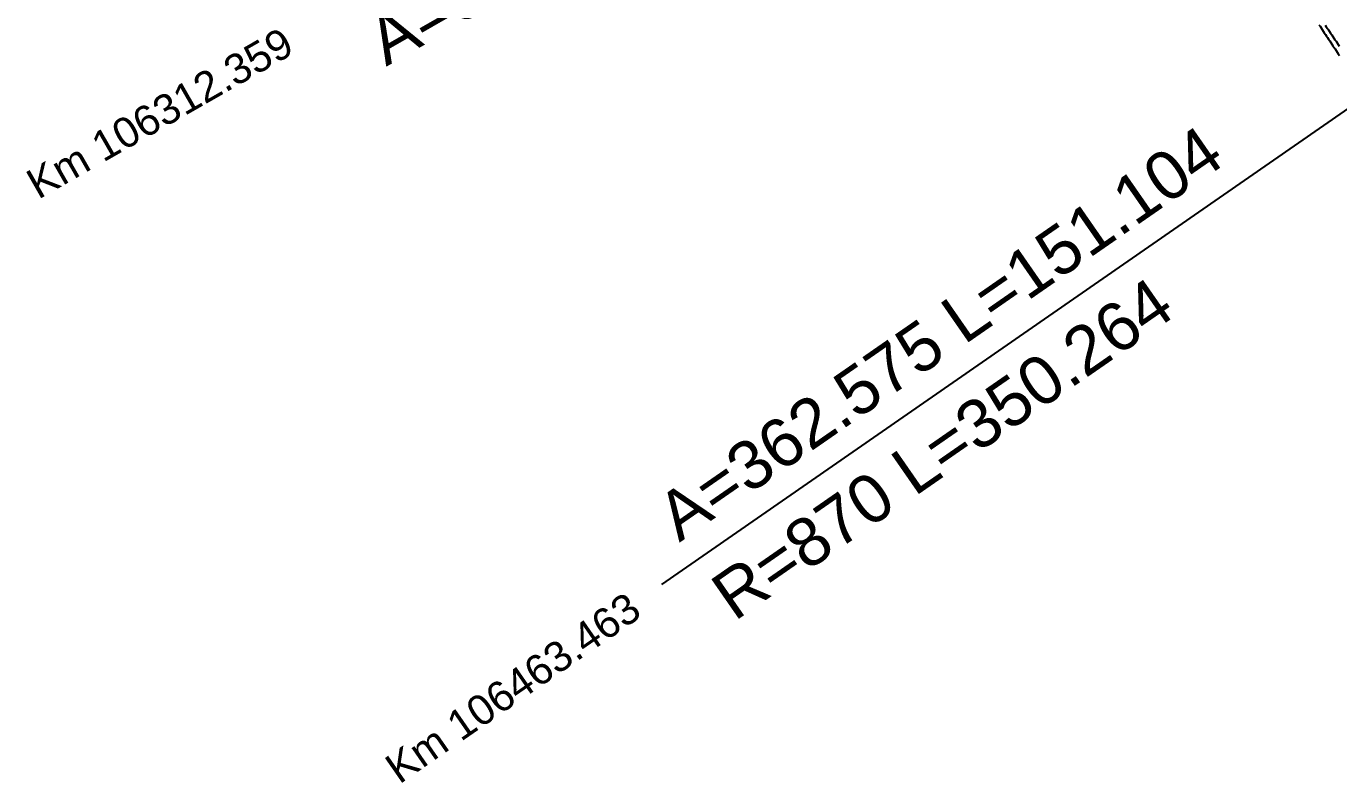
# Model space of a CAD drawing. Extents: x 2610184 to 2620710, y 1263771 to 1270672.
# Drawn here: x 2612573.2 to 2612913.4, y 1267905.4 to 1268101.6 of the extents above; entities that cross this region are included whole.
import ezdxf

# ---------------------------------------------------------------- set-up
doc = ezdxf.new("R2010")
doc.units = 0
doc.header["$LTSCALE"] = 5
doc.linetypes.add('DASHEDX2', pattern=[3.75, 2.5, -1.25])
doc.layers.add('Grundriss_16', color=7, linetype='CONTINUOUS')
doc.styles.add('ARIAL', font='arial.ttf')

msp = doc.modelspace()

# ---------------------------------------------------------------- linework, layer by layer
at = {"layer": 'Grundriss_16', "color": 30, "linetype": 'Continuous', "lineweight": -3}
msp.add_line((2612924.93, 1268086.62), (2612737.83, 1267956.79), dxfattribs=at)
at = {"layer": 'Grundriss_16', "color": 1, "linetype": 'DASHEDX2', "lineweight": -3, "ltscale": 0.75}
for points in [[(2612908.28, 1268102.01), (2612908.56, 1268101.59), (2612908.83, 1268101.17), (2612909.11, 1268100.75), (2612909.39, 1268100.33), (2612909.67, 1268099.91), (2612909.94, 1268099.49), (2612910.22, 1268099.07), (2612910.5, 1268098.65), (2612910.78, 1268098.23), (2612911.06, 1268097.82), (2612911.34, 1268097.4), (2612911.62, 1268096.98), (2612911.9, 1268096.56), (2612912.18, 1268096.14), (2612912.46, 1268095.72), (2612912.74, 1268095.31), (2612913.02, 1268094.89), (2612913.3, 1268094.47), (2612913.58, 1268094.05)], [(2612909.92, 1268101.88), (2612910.19, 1268101.47), (2612910.47, 1268101.05), (2612910.75, 1268100.63), (2612911.03, 1268100.21), (2612911.31, 1268099.79), (2612911.58, 1268099.37), (2612911.86, 1268098.95), (2612912.14, 1268098.54), (2612912.42, 1268098.12), (2612912.7, 1268097.7), (2612912.98, 1268097.28), (2612913.26, 1268096.87), (2612913.54, 1268096.45)]]:
    msp.add_lwpolyline(points, dxfattribs=at)

# ---------------------------------------------------------------- texts
at = {"layer": 'Grundriss_16', "color": 30, "lineweight": -3, "style": 'ARIAL'}
for s, height, rotation, p in [('A=362.575 L=151.104', 12.5, 29.7819, (2612666.48, 1268091.08)), ('Km 106312.359', 7.8125, 29.7819, (2612576.29, 1268056.57)), ('A=362.575 L=151.104', 12.5, 34.7575, (2612742.49, 1267967.63)), ('R=870 L=350.264', 12.5, 34.7575, (2612756.74, 1267947.09)), ('Km 106463.463', 7.8125, 34.7575, (2612669.89, 1267904.88))]:
    msp.add_text(s, height=height, rotation=rotation, dxfattribs=at).set_placement(p)

doc.saveas('drawing.dxf')
